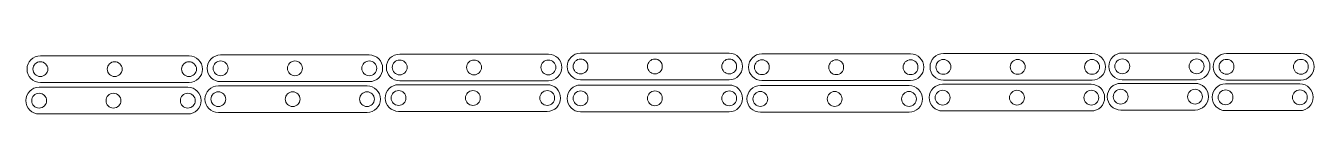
# Model space of a CAD drawing. Header units: millimetres. Extents: x 2 to 869, y 798 to 839.
import ezdxf

# ---------------------------------------------------------------- set-up
doc = ezdxf.new("R2010")
doc.units = ezdxf.units.MM

msp = doc.modelspace()

# ---------------------------------------------------------------- linework, layer by layer
at = {"color": 7, "linetype": 'Continuous', "lineweight": 15}
for p, q in [((111.84, 837.51), (11.84, 837.51)), ((233.03, 838.07), (133.03, 838.07)), ((353.54, 838.67), (253.54, 838.67)), ((475.14, 839.3), (375.14, 839.3)), ((597.11, 838.83), (497.11, 838.83)), ((719.21, 839.04), (619.21, 839.04)), ((789.51, 839.37), (739.51, 839.37)), ((859.65, 839.11), (809.65, 839.11)), ((111, 816.28), (11, 816.28)), ((11.84, 819.51), (111.84, 819.51)), ((231.53, 817.26), (131.53, 817.26)), ((133.03, 820.07), (233.03, 820.07)), ((352.74, 818.02), (252.74, 818.02)), ((253.54, 820.67), (353.54, 820.67)), ((375.14, 821.3), (475.14, 821.3)), ((475.14, 817.79), (375.14, 817.79)), ((596.11, 817.42), (496.11, 817.42)), ((497.11, 820.83), (597.11, 820.83)), ((718.69, 818.29), (618.69, 818.29)), ((619.21, 821.04), (719.21, 821.04)), ((788.48, 818.93), (738.48, 818.93)), ((739.51, 821.37), (789.51, 821.37)), ((858.98, 818.54), (808.98, 818.54)), ((809.65, 821.11), (859.65, 821.11)), ((11, 798.28), (111, 798.28)), ((131.53, 799.26), (231.53, 799.26)), ((252.74, 800.02), (352.74, 800.02)), ((375.14, 799.79), (475.14, 799.79)), ((496.11, 799.42), (596.11, 799.42)), ((618.69, 800.29), (718.69, 800.29)), ((738.48, 800.93), (788.48, 800.93)), ((808.98, 800.54), (858.98, 800.54))]:
    msp.add_line(p, q, dxfattribs=at)
for centre in [(11.84, 828.51), (61.84, 828.51), (111.84, 828.51), (133.03, 829.07), (183.03, 829.07), (233.03, 829.07), (253.54, 829.67), (303.54, 829.67), (353.54, 829.67), (375.14, 830.3), (425.14, 830.3), (475.14, 830.3), (497.11, 829.83), (547.11, 829.83), (597.11, 829.83), (619.21, 830.04), (669.21, 830.04), (719.21, 830.04), (739.51, 830.37), (789.51, 830.37), (809.65, 830.11), (859.65, 830.11), (738.48, 809.93), (788.48, 809.93), (11, 807.28), (61, 807.28), (111, 807.28), (131.53, 808.26), (181.53, 808.26), (231.53, 808.26), (252.74, 809.02), (302.74, 809.02), (352.74, 809.02), (375.14, 808.79), (425.14, 808.79), (475.14, 808.79), (496.11, 808.42), (546.11, 808.42), (596.11, 808.42), (618.69, 809.29), (668.69, 809.29), (718.69, 809.29), (808.98, 809.54), (858.98, 809.54)]:
    msp.add_circle(centre, 5, dxfattribs=at)
for centre, start, end in [((11.84, 828.51), 90, 270), ((111.84, 828.51), 270, 90), ((133.03, 829.07), 90, 270), ((233.03, 829.07), 270, 90), ((253.54, 829.67), 90, 270), ((353.54, 829.67), 270, 90), ((375.14, 830.3), 90, 270), ((475.14, 830.3), 270, 90), ((497.11, 829.83), 90, 270), ((597.11, 829.83), 270, 90), ((619.21, 830.04), 90, 270), ((719.21, 830.04), 270, 90), ((739.51, 830.37), 90, 270), ((789.51, 830.37), 270, 90), ((809.65, 830.11), 90, 270), ((859.65, 830.11), 270, 90), ((11, 807.28), 90, 270), ((111, 807.28), 270, 90), ((131.53, 808.26), 90, 270), ((231.53, 808.26), 270, 90), ((252.74, 809.02), 90, 270), ((352.74, 809.02), 270, 90), ((375.14, 808.79), 90, 270), ((475.14, 808.79), 270, 90), ((496.11, 808.42), 90, 270), ((596.11, 808.42), 270, 90), ((618.69, 809.29), 90, 270), ((718.69, 809.29), 270, 90), ((738.48, 809.93), 90, 270), ((788.48, 809.93), 270, 90), ((808.98, 809.54), 90, 270), ((858.98, 809.54), 270, 90)]:
    msp.add_arc(centre, 9, start, end, dxfattribs=at)

doc.saveas('drawing.dxf')
